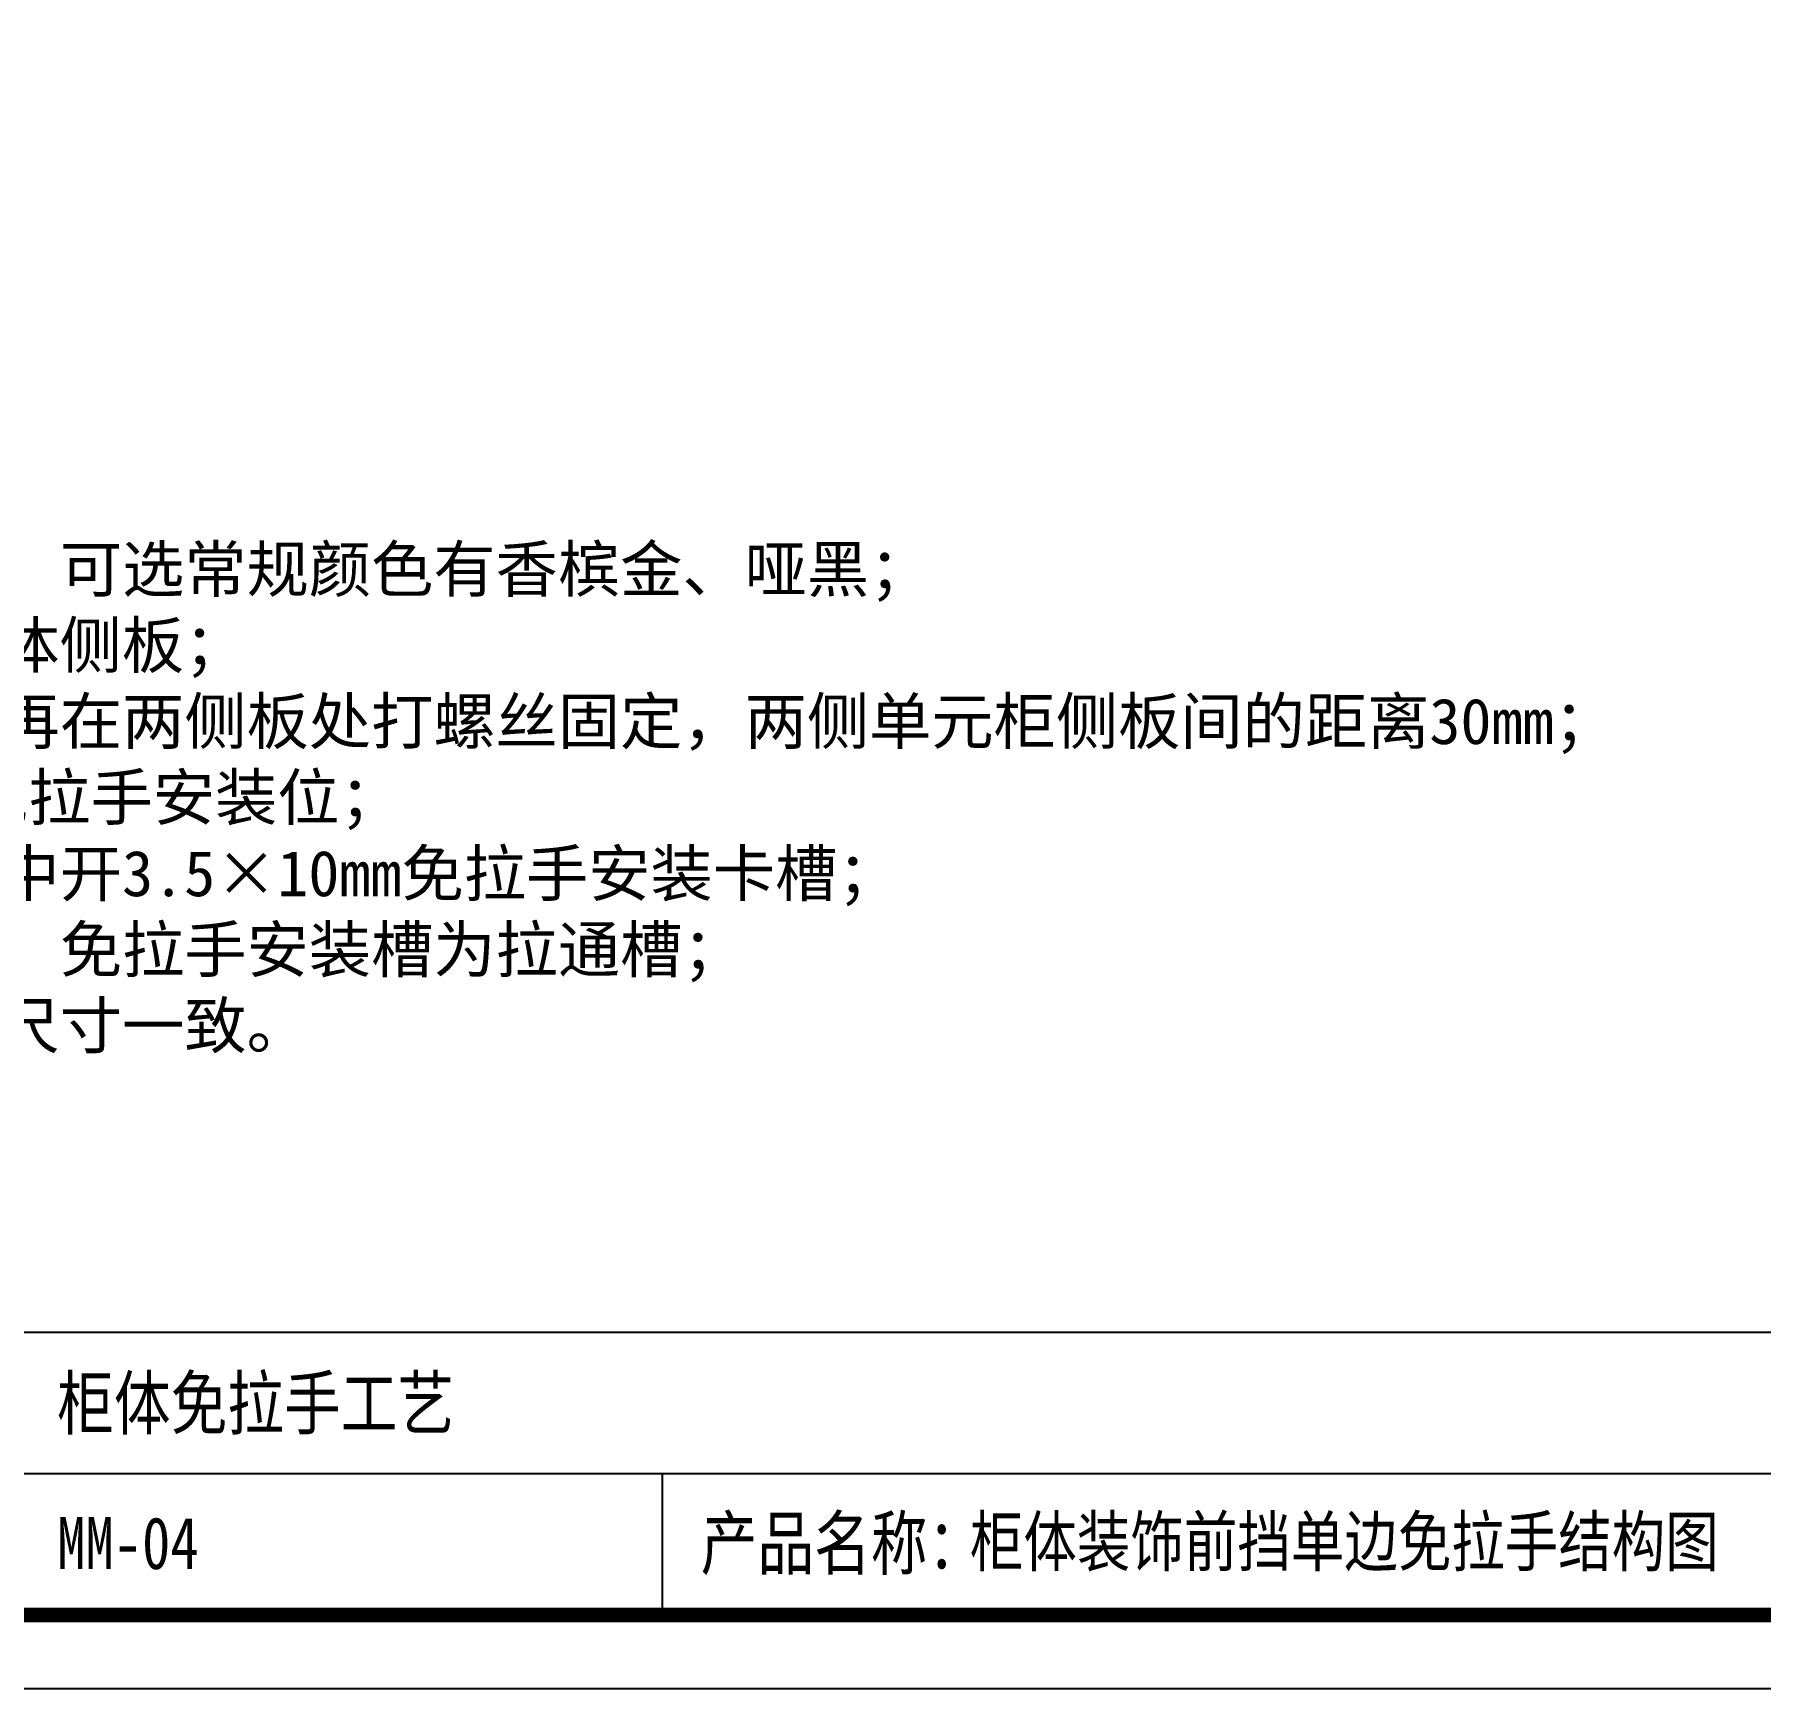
# Model space of a CAD drawing. Header units: millimetres. Extents: x 0 to 1097966, y -63096 to 223085.
# Drawn here: x 338676.6 to 338835.1, y -60205.1 to -60053.2 of the extents above; entities that cross this region are included whole.
import ezdxf

# ---------------------------------------------------------------- set-up
doc = ezdxf.new("R2010")
doc.units = ezdxf.units.MM
doc.layers.add('DZ-文字说明', color=1, linetype='Continuous')
doc.styles.add('DZ-宋体2.5', font='', dxfattribs={"width": 0.8, "height": 2.5})
doc.styles.add('宋体', font='')
doc.styles.get('DZ-宋体2.5').set_extended_font_data('SimSun')
doc.styles.get('宋体').set_extended_font_data('SimSun')

msp = doc.modelspace()

# ---------------------------------------------------------------- linework, layer by layer
msp.add_lwpolyline([(338552.218, -60205.138), (339119.218, -60205.138), (339119.218, -59804.188), (338552.218, -59804.188)], close=True)
at = {"const_width": 1.35}
msp.add_lwpolyline([(338558.968, -60198.388), (339112.468, -60198.388), (339112.468, -59810.938), (338558.968, -59810.938)], close=True, dxfattribs=at)
at = {"layer": 'DZ-文字说明', "color": 7}
for p, q in [((338648.299, -60185.4), (339112.468, -60185.4)), ((338734.217, -60185.4), (338734.217, -60198.388))]:
    msp.add_line(p, q, dxfattribs=at)
msp.add_lwpolyline([(338558.968, -60172.411), (339112.468, -60172.411), (339112.468, -60198.388), (338558.968, -60198.388)], close=True, dxfattribs=at)

# ---------------------------------------------------------------- texts
at = {"style": 'DZ-宋体2.5', "width": 0.8}
msp.add_text('产品名称：', height=4.7732, dxfattribs=at).set_placement((338737.757, -60194.171))
at = {"insert": (338584.54, -60116.52), "char_height": 4.19232, "width": 369.85571, "attachment_point": 4, "style": '宋体'}
msp.add_mtext('\\P工艺标准：{\\H1.41352x; }\\P1、适用于橱柜高柜单边开门免拉手，可选常规颜色有香槟金、哑黑；\\P2、此款柜体免拉手只适用于18mm柜体侧板；{\\H1.45383x; }\\P3、免拉手靠两侧单元柜侧板互卡，再在两侧板处打螺丝固定，两侧单元柜侧板间的距离30mm；\\P4、门板与开门处的侧板预留7.5mm免拉手安装位；\\P5、两侧板间加一条连接板，板面居中开3.5×10mm免拉手安装卡槽；\\P6、连接板高度尺寸与侧板高度一致，免拉手安装槽为拉通槽；\\P7、免拉手长度尺寸与连接档板高度尺寸一致。', dxfattribs=at)
at = {"color": 2, "style": 'DZ-宋体2.5', "width": 0.8}
for tag, p, height in [('柜体免拉手工艺', (338678.646, -60181.305), 4.773), ('柜体装饰前挡单边免拉手结构图', (338762.488, -60193.884), 4.502), ('MM-04', (338678.646, -60194.163), 4.773)]:
    msp.add_attdef(tag, p, '', height=height, dxfattribs=at)

doc.saveas('drawing.dxf')
